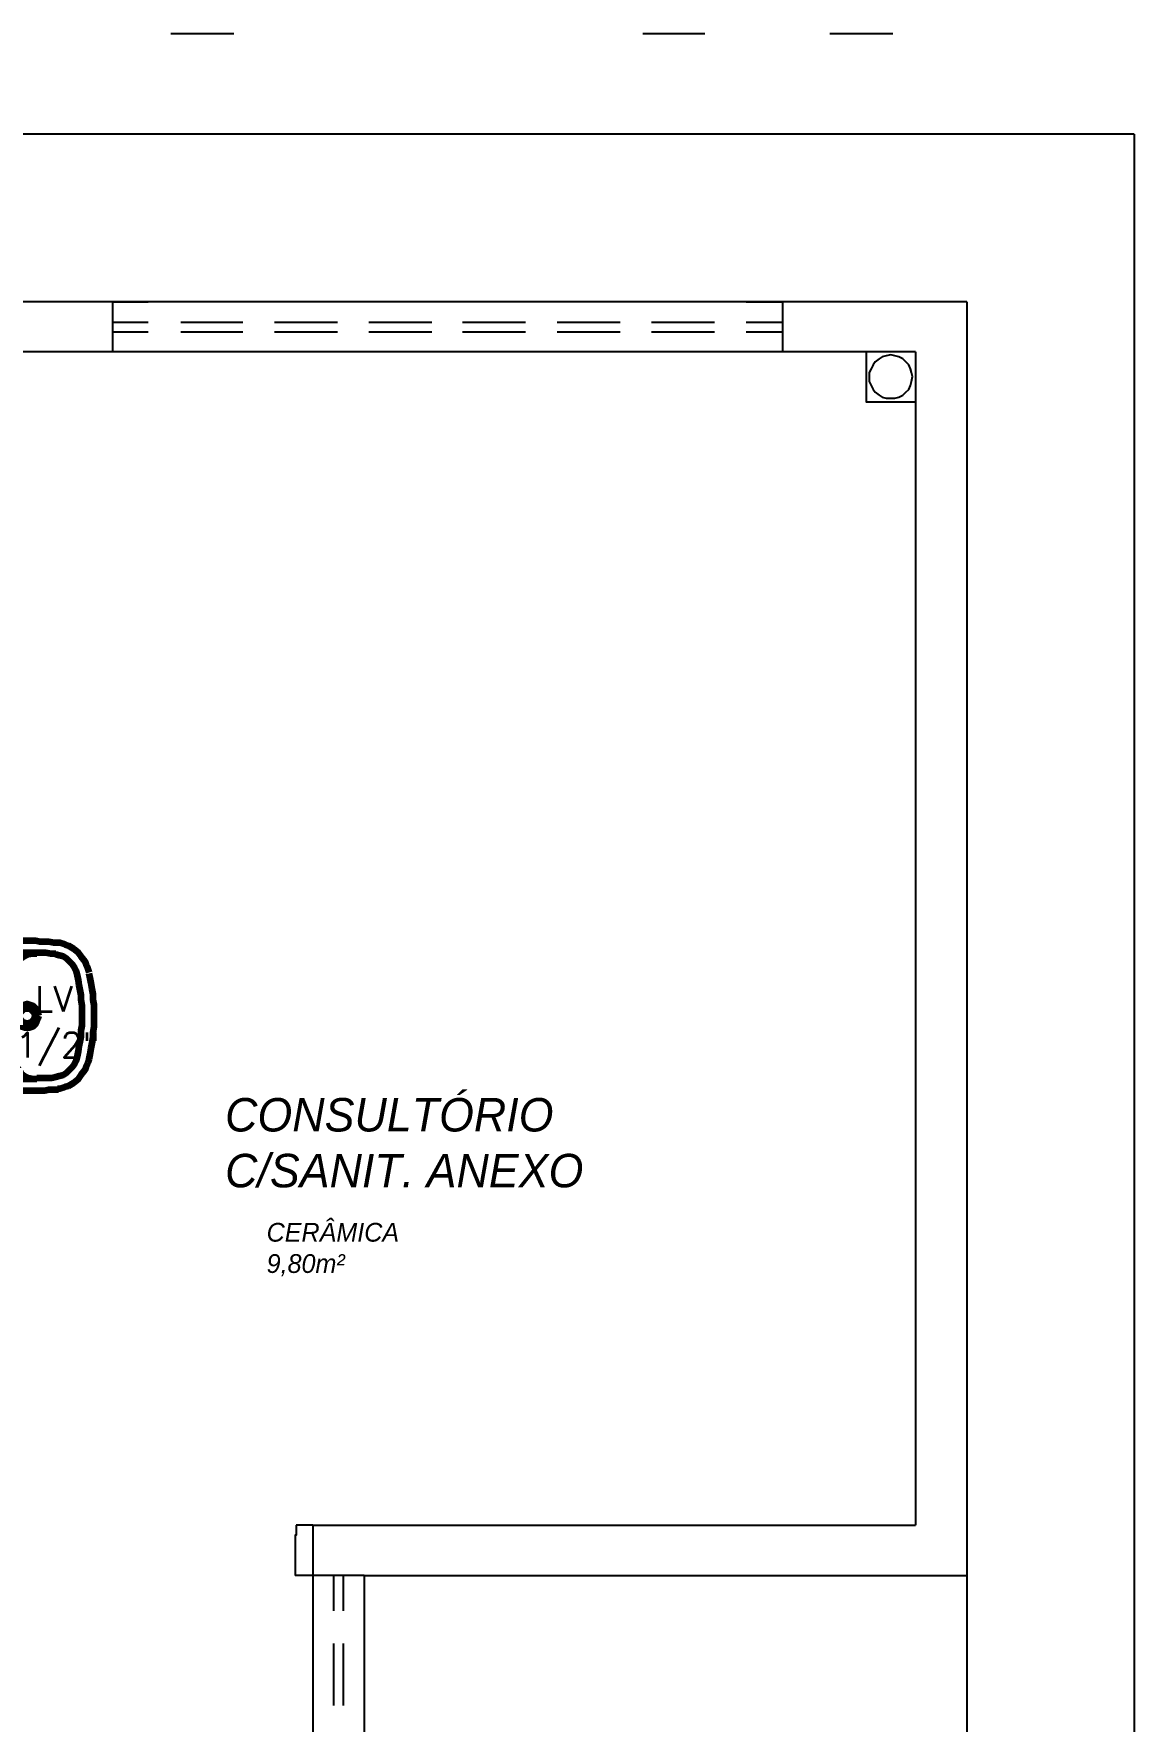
# Model space of a CAD drawing. Header units: millimetres. Extents: x 2273 to 2522, y 1034 to 1187.
# Drawn here: x 2295.36 to 2298.65, y 1118.28 to 1123.32 of the extents above; entities that cross this region are included whole.
import ezdxf

# ---------------------------------------------------------------- set-up
doc = ezdxf.new("R2010")
doc.units = ezdxf.units.MM
doc.layers.add('LAYER8', color=8, linetype='Continuous')
doc.layers.add('PAREDES', color=4, linetype='Continuous', lineweight=100)
doc.styles.add('Romans', font='romans.shx')
doc.styles.get("Standard").update_dxf_attribs({"font": 'arial.ttf'})

# ---------------------------------------------------------------- blocks, each defined once
blk = doc.blocks.new('FDG')
at = {"layer": 'PAREDES', "color": 0, "linetype": 'Continuous'}
for points in [[(82.5328, 157.0245), (82.524, 157.0216), (82.5152, 157.0186), (82.5093, 157.0127), (82.5064, 157.0039)], [(82.5093, 157.0039), (82.5093, 156.8098), (82.5093, 156.6186)], [(82.5564, 156.9922), (82.5446, 156.9892), (82.5328, 156.9804), (82.527, 156.9686), (82.524, 156.9569)], [(82.7446, 157.0304), (82.7328, 157.0304), (82.7181, 157.0333), (82.7064, 157.0333), (82.6917, 157.0333), (82.6799, 157.0363), (82.6652, 157.0363), (82.6534, 157.0363), (82.6387, 157.0363), (82.627, 157.0333), (82.6123, 157.0333), (82.5975, 157.0333), (82.5858, 157.0304), (82.5711, 157.0304), (82.5593, 157.0275), (82.5446, 157.0275), (82.5328, 157.0245)], [(82.6828, 157.001), (82.6681, 157.001), (82.6505, 157.001), (82.6358, 157.001), (82.6211, 157.001), (82.6034, 157.001), (82.5887, 156.998), (82.574, 156.9951), (82.5564, 156.9951)], [(82.6828, 156.998), (82.6711, 156.998), (82.6564, 156.9951), (82.6446, 156.9892), (82.6358, 156.9833)], [(82.7387, 156.998), (82.724, 156.998), (82.7093, 157.001), (82.6975, 157.001), (82.6828, 157.001)], [(82.8034, 156.9333), (82.8005, 156.9451), (82.7946, 156.9569), (82.7887, 156.9657), (82.7799, 156.9745), (82.7711, 156.9833), (82.7623, 156.9892), (82.7505, 156.9922), (82.7387, 156.9951)], [(82.8387, 156.9422), (82.8358, 156.951), (82.8328, 156.9598), (82.8299, 156.9657), (82.827, 156.9745), (82.8152, 156.9892), (82.8064, 157.001), (82.7917, 157.0127), (82.777, 157.0216), (82.7681, 157.0245), (82.7623, 157.0275), (82.7534, 157.0304), (82.7446, 157.0304)], [(82.524, 156.9569), (82.524, 156.948), (82.524, 156.9392), (82.524, 156.9304), (82.5211, 156.9216), (82.5211, 156.9127), (82.5211, 156.901), (82.5211, 156.8922), (82.5211, 156.8833), (82.5211, 156.8745), (82.5211, 156.8657), (82.5181, 156.8569), (82.5181, 156.848), (82.5181, 156.8392), (82.5181, 156.8304), (82.5181, 156.8216), (82.5181, 156.8127)], [(82.6358, 156.9833), (82.627, 156.9745), (82.6181, 156.9598), (82.6123, 156.948), (82.6123, 156.9333)], [(82.577, 156.9098), (82.574, 156.898), (82.5623, 156.8922), (82.5505, 156.898), (82.5446, 156.9098), (82.5505, 156.9216), (82.5623, 156.9275), (82.574, 156.9216), (82.577, 156.9098)], [(82.6123, 156.9333), (82.6093, 156.9186), (82.6093, 156.901), (82.6064, 156.8863), (82.6064, 156.8716), (82.6064, 156.8569), (82.6064, 156.8422), (82.6064, 156.8275), (82.6064, 156.8127)], [(82.8181, 156.8127), (82.8181, 156.8275), (82.8181, 156.8422), (82.8152, 156.8598), (82.8152, 156.8745), (82.8123, 156.8892), (82.8093, 156.9039), (82.8064, 156.9186), (82.8034, 156.9333)], [(82.8534, 156.8127), (82.8534, 156.8275), (82.8534, 156.8451), (82.8505, 156.8598), (82.8505, 156.8775), (82.8475, 156.8922), (82.8446, 156.9098), (82.8417, 156.9245), (82.8387, 156.9392)], [(82.6887, 156.8127), (82.6858, 156.8216), (82.6828, 156.8304), (82.677, 156.8363), (82.6711, 156.8422), (82.6623, 156.8451), (82.6534, 156.848), (82.6446, 156.8451), (82.6358, 156.8422), (82.6299, 156.8363), (82.624, 156.8304), (82.6181, 156.8216), (82.6181, 156.8127)], [(82.5181, 156.8127), (82.5181, 156.8039), (82.5181, 156.7951), (82.5181, 156.7833), (82.5181, 156.7745), (82.5181, 156.7657), (82.5211, 156.7569), (82.5211, 156.748), (82.5211, 156.7392), (82.5211, 156.7304), (82.5211, 156.7216), (82.5211, 156.7127), (82.5211, 156.7039), (82.524, 156.6951), (82.524, 156.6863), (82.524, 156.6775), (82.524, 156.6686)], [(82.577, 156.8127), (82.577, 156.8216), (82.5681, 156.8275), (82.5593, 156.8304), (82.5505, 156.8275), (82.5446, 156.8216), (82.5417, 156.8127)], [(82.5417, 156.8127), (82.5446, 156.8039), (82.5505, 156.7951), (82.5593, 156.7951), (82.5681, 156.7951), (82.577, 156.8039), (82.577, 156.8127)], [(82.6064, 156.8127), (82.6064, 156.798), (82.6064, 156.7833), (82.6064, 156.7686), (82.6064, 156.7539), (82.6064, 156.7392), (82.6093, 156.7245), (82.6093, 156.7098), (82.6123, 156.6951)], [(82.6181, 156.8127), (82.6181, 156.8039), (82.624, 156.7951), (82.6299, 156.7863), (82.6358, 156.7804), (82.6446, 156.7775), (82.6534, 156.7775), (82.6623, 156.7775), (82.6711, 156.7804), (82.677, 156.7863), (82.6828, 156.7951), (82.6858, 156.8039), (82.6887, 156.8127)], [(82.677, 156.8127), (82.674, 156.8216), (82.6681, 156.8275), (82.6623, 156.8333), (82.6534, 156.8333), (82.6446, 156.8333), (82.6387, 156.8275), (82.6328, 156.8216), (82.6299, 156.8127)], [(82.6299, 156.8127), (82.6328, 156.8039), (82.6387, 156.7951), (82.6446, 156.7922), (82.6534, 156.7892), (82.6623, 156.7922), (82.6681, 156.7951), (82.674, 156.8039), (82.677, 156.8127)], [(82.8034, 156.6922), (82.8064, 156.7069), (82.8093, 156.7216), (82.8123, 156.7363), (82.8152, 156.751), (82.8152, 156.7686), (82.8181, 156.7833), (82.8181, 156.798), (82.8181, 156.8127)], [(82.8387, 156.6833), (82.8417, 156.698), (82.8446, 156.7157), (82.8475, 156.7304), (82.8505, 156.748), (82.8505, 156.7627), (82.8534, 156.7804), (82.8534, 156.7951), (82.8534, 156.8127)], [(82.577, 156.7127), (82.574, 156.701), (82.5623, 156.6951), (82.5505, 156.701), (82.5446, 156.7127), (82.5505, 156.7275), (82.5623, 156.7304), (82.574, 156.7275), (82.577, 156.7127)], [(82.6123, 156.6922), (82.6123, 156.6804), (82.6181, 156.6657), (82.627, 156.6539), (82.6358, 156.6422)], [(82.7387, 156.6304), (82.7505, 156.6333), (82.7623, 156.6363), (82.7711, 156.6422), (82.7799, 156.651), (82.7887, 156.6598), (82.7946, 156.6686), (82.8005, 156.6804), (82.8034, 156.6922)], [(82.524, 156.6657), (82.527, 156.6539), (82.5328, 156.6422), (82.5446, 156.6363), (82.5564, 156.6304)], [(82.6328, 156.6422), (82.6446, 156.6333), (82.6564, 156.6275), (82.6711, 156.6245), (82.6828, 156.6245)], [(82.7446, 156.5951), (82.7534, 156.5951), (82.7623, 156.598), (82.7681, 156.601), (82.777, 156.6039), (82.7917, 156.6127), (82.8064, 156.6245), (82.8152, 156.6363), (82.827, 156.651), (82.8299, 156.6598), (82.8328, 156.6657), (82.8358, 156.6745), (82.8387, 156.6833)], [(82.5064, 156.6186), (82.5093, 156.6127), (82.5152, 156.6069), (82.524, 156.601), (82.5328, 156.601)], [(82.5328, 156.598), (82.5446, 156.598), (82.5593, 156.5951), (82.5711, 156.5922), (82.5858, 156.5922), (82.5975, 156.5922), (82.6123, 156.5892), (82.627, 156.5892), (82.6387, 156.5892), (82.6534, 156.5892), (82.6652, 156.5892), (82.6799, 156.5892), (82.6917, 156.5892), (82.7064, 156.5892), (82.7181, 156.5922), (82.7328, 156.5922), (82.7475, 156.5922)], [(82.5564, 156.6333), (82.5711, 156.6304), (82.5858, 156.6275), (82.6034, 156.6275), (82.6181, 156.6245), (82.6328, 156.6245), (82.6505, 156.6245), (82.6652, 156.6245), (82.6799, 156.6245)], [(82.6828, 156.6275), (82.6975, 156.6275), (82.7123, 156.6275), (82.727, 156.6275), (82.7387, 156.6304)]]:
    blk.add_lwpolyline(points, dxfattribs=at)

msp = doc.modelspace()

# ---------------------------------------------------------------- linework, layer by layer
at = {"layer": 'LAYER8', "linetype": 'ByBlock'}
msp.add_line((2296.3461, 1118.7177), (2296.1931, 1118.7177), dxfattribs=at)
at = {"layer": 'LAYER8', "color": 0, "linetype": 'Continuous'}
for points in [[(2295.9578, 1123.3207), (2295.7696, 1123.3207)], [(2297.3637, 1123.3207), (2297.1784, 1123.3207)], [(2297.9255, 1123.3207), (2297.7372, 1123.3207)], [(2298.6461, 1123.0207), (2291.5931, 1123.0207)], [(2298.6461, 1123.0207), (2298.6461, 1112.4177)], [(2295.7019, 1122.3707), (2295.5961, 1122.3707), (2295.5961, 1122.5207), (2295.7019, 1122.5207)], [(2297.4872, 1122.5207), (2297.5961, 1122.5207), (2297.5961, 1122.3707)], [(2295.7019, 1122.4589), (2295.5961, 1122.4589)], [(2295.7019, 1122.4295), (2295.5961, 1122.4295)], [(2295.9843, 1122.4589), (2295.799, 1122.4589)], [(2295.9843, 1122.4295), (2295.799, 1122.4295)], [(2296.2666, 1122.4589), (2296.0784, 1122.4589)], [(2296.2666, 1122.4295), (2296.0784, 1122.4295)], [(2296.549, 1122.4589), (2296.3608, 1122.4589)], [(2296.549, 1122.4295), (2296.3608, 1122.4295)], [(2296.8284, 1122.4589), (2296.6402, 1122.4589)], [(2296.8284, 1122.4295), (2296.6402, 1122.4295)], [(2297.1108, 1122.4589), (2296.9225, 1122.4589)], [(2297.1108, 1122.4295), (2296.9225, 1122.4295)], [(2297.3931, 1122.4589), (2297.2049, 1122.4589)], [(2297.3931, 1122.4295), (2297.2049, 1122.4295)], [(2297.5961, 1122.4589), (2297.4872, 1122.4589)], [(2297.5961, 1122.4295), (2297.4872, 1122.4295)], [(2297.5961, 1122.3707), (2297.4872, 1122.3707)], [(2297.9931, 1122.2207), (2297.8461, 1122.2207), (2297.8461, 1122.3707)], [(2297.9196, 1122.3618), (2297.9049, 1122.3589), (2297.8931, 1122.356), (2297.8843, 1122.3501), (2297.8725, 1122.3413), (2297.8666, 1122.3324), (2297.8608, 1122.3207), (2297.8549, 1122.3089), (2297.8549, 1122.2971), (2297.8549, 1122.2824), (2297.8608, 1122.2707), (2297.8666, 1122.2589), (2297.8725, 1122.2501), (2297.8843, 1122.2413), (2297.8931, 1122.2354), (2297.9049, 1122.2324), (2297.9196, 1122.2324), (2297.9313, 1122.2324), (2297.9431, 1122.2354), (2297.9549, 1122.2413), (2297.9637, 1122.2501), (2297.9725, 1122.2589), (2297.9784, 1122.2707), (2297.9813, 1122.2824), (2297.9843, 1122.2971), (2297.9813, 1122.3089), (2297.9784, 1122.3207), (2297.9725, 1122.3324), (2297.9637, 1122.3413), (2297.9549, 1122.3501), (2297.9431, 1122.356), (2297.9313, 1122.3589), (2297.9196, 1122.3618)], [(2296.1431, 1118.8677), (2296.1431, 1118.8383), (2296.1402, 1118.8383), (2296.1402, 1118.7177)], [(2296.1931, 1118.8677), (2296.1431, 1118.8677)], [(2296.1931, 1118.7177), (2296.1402, 1118.7177)], [(2296.2549, 1118.7177), (2296.2549, 1118.6118)], [(2296.2843, 1118.7177), (2296.2843, 1118.6118)], [(2296.2549, 1118.5148), (2296.2549, 1118.3295)], [(2296.2843, 1118.5148), (2296.2843, 1118.3295)]]:
    msp.add_lwpolyline(points, dxfattribs=at)
at = {"layer": 'LAYER8', "linetype": 'Continuous'}
for points in [[(2298.1461, 1122.5207), (2288.4402, 1122.5207)], [(2298.1461, 1122.5207), (2298.1461, 1118.7177)], [(2297.9931, 1122.3707), (2293.4431, 1122.3707)], [(2297.9931, 1122.3707), (2297.9931, 1118.8677)], [(2296.1931, 1118.8677), (2297.9931, 1118.8677)], [(2296.1931, 1118.8677), (2296.1931, 1116.5677)], [(2296.3461, 1118.7177), (2298.1461, 1118.7177)], [(2296.3461, 1118.7177), (2296.3461, 1116.7177)], [(2298.1461, 1118.7177), (2298.1461, 1116.7177)]]:
    msp.add_lwpolyline(points, dxfattribs=at)

# ---------------------------------------------------------------- block references
at = {"layer": 'LAYER8', "linetype": 'ByBlock'}
msp.add_blockref('FDG', (2212.6867, 963.5761), dxfattribs=at)

# ---------------------------------------------------------------- texts
at = {"color": 3, "style": 'Romans'}
for s, p in [('LV', (2295.3638, 1120.4018)), ('1/2"', (2295.3058, 1120.2639))]:
    msp.add_text(s, height=0.075, dxfattribs=at).set_placement(p)
at = {"layer": 'LAYER8', "color": 0, "linetype": 'Continuous', "width": 1.591519, "attachment_point": 1}
for s, insert, char_height in [('{\\fHarlow Solid Italic|b0|i0|c0|p82;CONSULTÓRIO \\PC/SANIT. ANEXO}', (2295.9312, 1120.1432), 0.1), ('{\\fHarlow Solid Italic|b0|i0|c0|p82;CERÂMICA\\P9,80m²}', (2296.0553, 1119.7704), 0.056045)]:
    msp.add_mtext(s, dxfattribs=dict(at, insert=insert, char_height=char_height))

doc.saveas('drawing.dxf')
